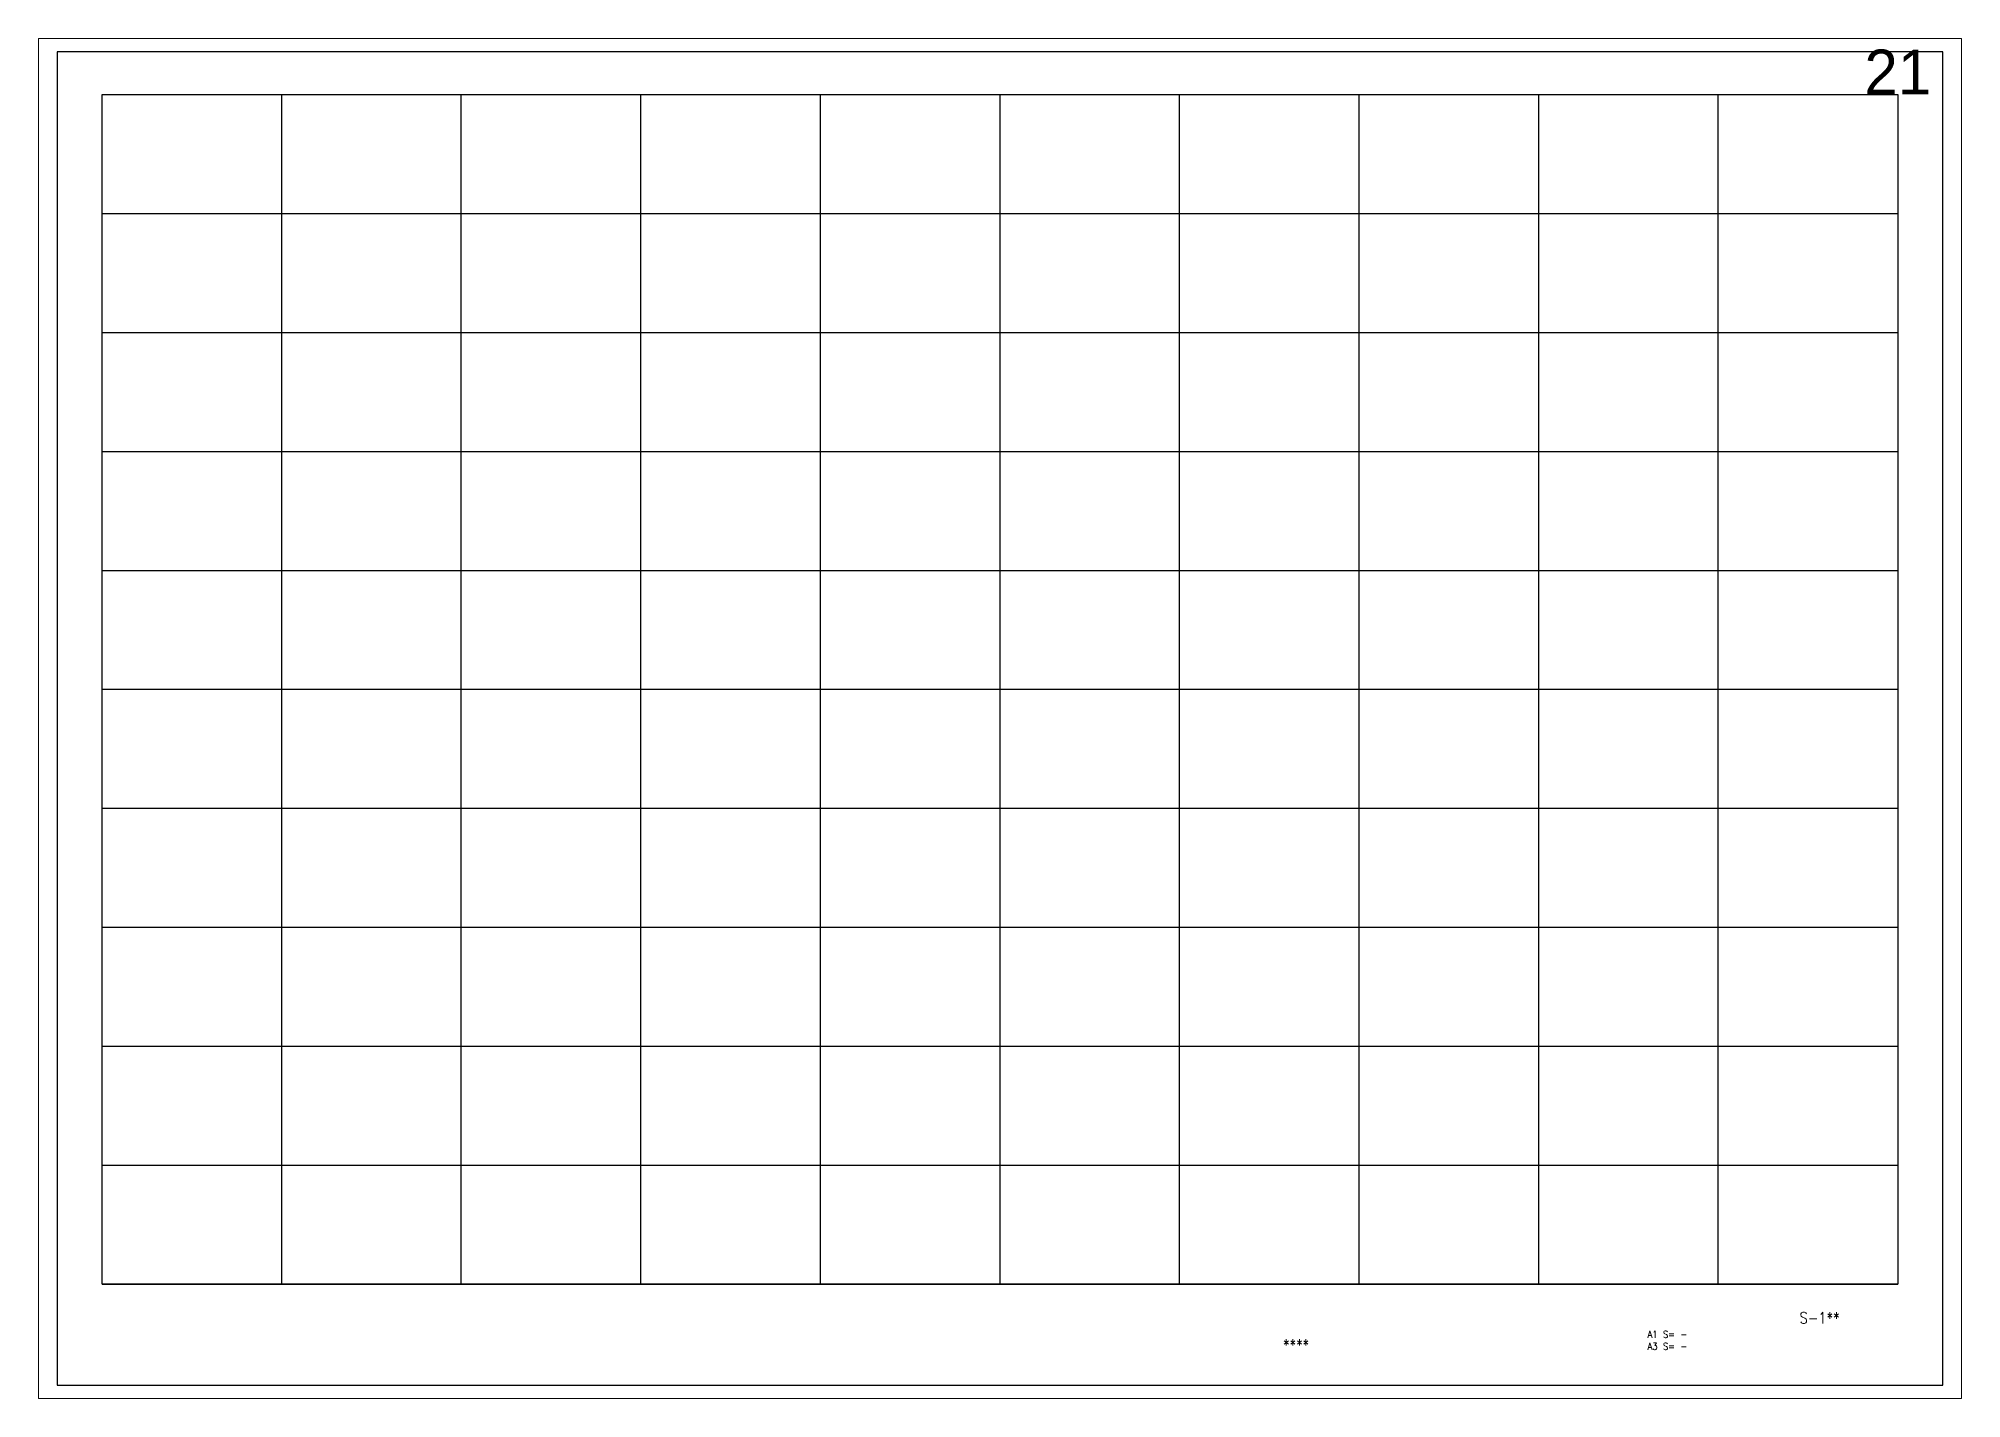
# Paper-space layout '21' of a CAD drawing. Extents: x -23 to 863, y -16 to 610.
# The model-space entities are those that its viewports show. They can reach past a viewport. Long polylines and large blocks are cut down to what shows.
import ezdxf

# ---------------------------------------------------------------- set-up
doc = ezdxf.new("R2010")
doc.units = 0
doc.header["$MEASUREMENT"] = 0
doc.layers.get('Defpoints').update_dxf_attribs({"color": 251, "linetype": 'CONTINUOUS'})
doc.layers.add('99_レイアウト枠', color=251, linetype='CONTINUOUS', plot=False)
doc.layers.add('99_頁番号', color=6, linetype='CONTINUOUS')
doc.styles.add('DRACAD', font='txt', dxfattribs={"width": 0.85, "bigfont": 'extfont2'})
doc.styles.get("Standard").update_dxf_attribs({"font": 'Osaka.ttc'})

msp = doc.modelspace()

# ---------------------------------------------------------------- linework, layer by layer
at = {"layer": '99_レイアウト枠'}
for p, q in [((605000, -137250), (605000, -4750)), ((625000, -137250), (625000, -4750)), ((645000, -137250), (645000, -4750)), ((665000, -137250), (665000, -4750)), ((685000, -137250), (685000, -4750)), ((705000, -137250), (705000, -4750)), ((725000, -137250), (725000, -4750)), ((745000, -137250), (745000, -4750)), ((765000, -137250), (765000, -4750)), ((785000, -137250), (785000, -4750)), ((605000, -18000), (805000, -18000)), ((605000, -31250), (805000, -31250)), ((605000, -44500), (805000, -44500)), ((605000, -57750), (805000, -57750)), ((605000, -71000), (805000, -71000)), ((605000, -84250), (805000, -84250)), ((605000, -97500), (805000, -97500)), ((605000, -110750), (805000, -110750)), ((605000, -124000), (805000, -124000)), ((605000, -137250), (805000, -137250))]:
    msp.add_line(p, q, dxfattribs=at)
for points in [[(600000, -148500), (810000, -148500), (810000, 0), (600000, 0)], [(605000, -4750), (805000, -4750), (805000, -137250), (605000, -137250)]]:
    msp.add_lwpolyline(points, close=True, dxfattribs=at)

# ---------------------------------------------------------------- texts
at = {"layer": '99_レイアウト枠', "insert": (805000, -4750), "char_height": 5000, "attachment_point": 8}
msp.add_mtext('21', dxfattribs=at)
at = {"layer": '99_頁番号', "attachment_point": 4, "style": 'DRACAD'}
for s, insert, char_height in [('{S-1**}', (794058.6, -141003.9), 1250), ('{  ****  }', (734630.6, -144003.9), 1250), ('A1 S= - ^JA3 S= - ', (777130.6, -143507.5), 800)]:
    msp.add_mtext(s, dxfattribs=dict(at, insert=insert, char_height=char_height))

psp = doc.layouts.new('21')

# ---------------------------------------------------------------- viewports
at = {"layer": 'Defpoints'}
psp.add_viewport(center=(420, 297), size=(885.46, 626.16), view_center_point=(705000, -74250), view_height=151474.0693, dxfattribs=at)

doc.saveas('drawing.dxf')
